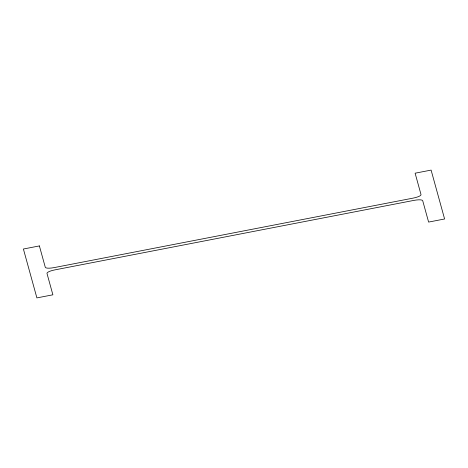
<?xml version="1.0" encoding="UTF-8"?>
<svg xmlns="http://www.w3.org/2000/svg" width="468" height="468" viewBox="0 0 468 468"><rect width="100%" height="100%" fill="white"/><g stroke="black" fill="none" stroke-linecap="round" stroke-linejoin="round"><path stroke-width="0.7" d="M39.388 245.922L23.4 249.017L36.896 297.9L52.884 294.805L46.981 273.417A8.482 1.966 -10.7 0 1 54.779 269.901L413.852 200.398A8.482 1.966 -10.7 0 1 422.703 200.69L428.612 222.078L444.6 218.983L431.104 170.1L415.116 173.195L421.019 194.583A8.482 1.966 -10.7 0 1 413.221 198.099L54.148 267.602A8.482 1.966 -10.7 0 1 45.297 267.31L39.388 245.922"/></g></svg>
